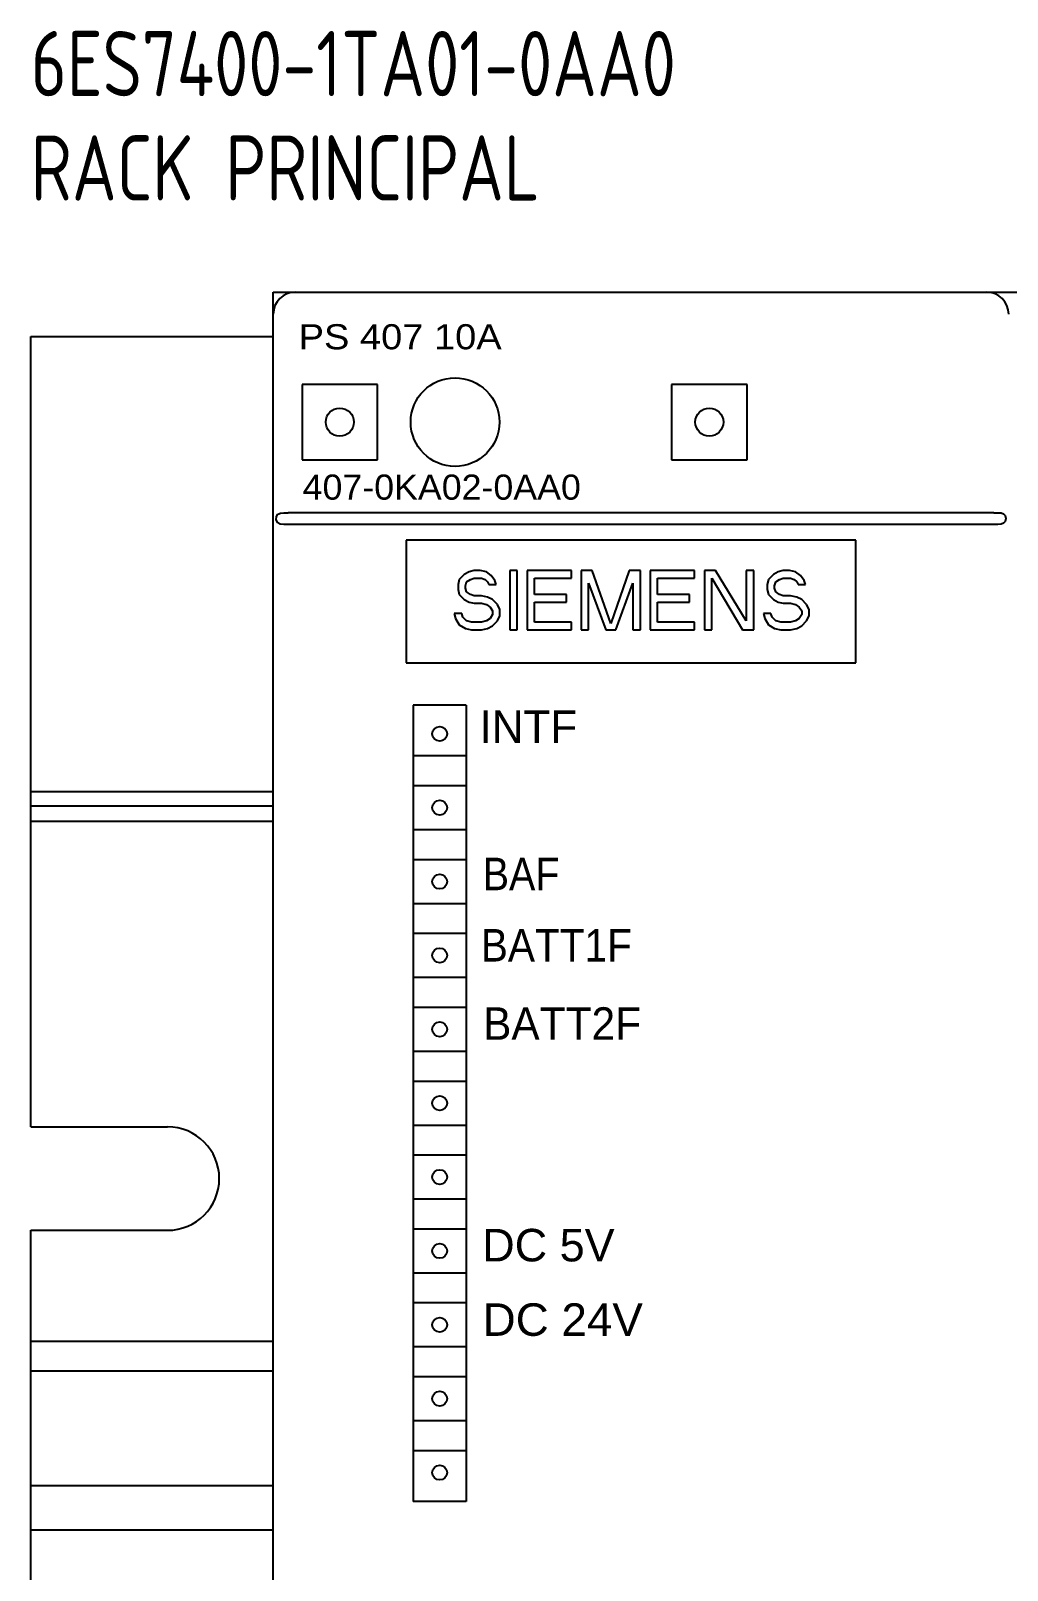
# Model space of a CAD drawing. Extents: x 430 to 1632, y -19 to 271.
# Drawn here: x 505 to 542.4, y 200.5 to 259.5 of the extents above; entities that cross this region are included whole.
import ezdxf
from ezdxf.enums import TextEntityAlignment as Align

# ---------------------------------------------------------------- set-up
doc = ezdxf.new("R2010")
doc.units = 0
doc.header["$LTSCALE"] = 5
doc.header["$MEASUREMENT"] = 0
doc.layers.get('0').update_dxf_attribs({"linetype": 'CONTINUOUS'})
doc.styles.add('DIN', font='DIN.shx', dxfattribs={"width": 0.85})

msp = doc.modelspace()

# ---------------------------------------------------------------- linework, layer by layer
at = {"color": 7, "linetype": 'Continuous'}
for p, q in [((514.272, 208.929), (514.272, 249.49)), ((514.272, 249.49), (599.075, 249.49)), ((515.122, 249.49), (541.605, 249.49)), ((514.272, 86.058), (514.272, 248.64)), ((504.982, 217.483), (504.982, 247.79)), ((504.982, 247.79), (514.272, 247.79)), ((515.377, 245.949), (515.377, 243.06)), ((518.266, 245.949), (515.377, 245.949)), ((518.266, 243.06), (518.266, 245.949)), ((529.539, 245.949), (529.539, 243.06)), ((532.428, 245.949), (529.539, 245.949)), ((532.428, 243.06), (532.428, 245.949)), ((515.377, 243.06), (518.266, 243.06)), ((529.539, 243.06), (532.428, 243.06)), ((514.39, 240.754), (514.397, 240.887)), ((514.397, 240.887), (514.454, 240.975)), ((514.454, 240.975), (514.548, 241.017)), ((514.548, 241.017), (514.68, 241.031)), ((514.68, 241.031), (514.839, 241.032)), ((541.889, 241.032), (514.839, 241.032)), ((541.889, 241.032), (542.035, 241.031)), ((542.035, 241.031), (542.162, 241.021)), ((542.162, 241.021), (542.256, 240.987)), ((542.256, 240.987), (542.316, 240.922)), ((542.316, 240.922), (542.342, 240.813)), ((542.342, 240.813), (542.319, 240.696)), ((514.443, 240.647), (514.39, 240.754)), ((514.539, 240.596), (514.443, 240.647)), ((514.674, 240.58), (514.539, 240.596)), ((514.839, 240.579), (514.674, 240.58)), ((541.889, 240.579), (514.839, 240.579)), ((542.038, 240.58), (541.889, 240.579)), ((542.164, 240.591), (542.038, 240.58)), ((542.258, 240.625), (542.164, 240.591)), ((542.319, 240.696), (542.258, 240.625)), ((519.371, 239.973), (519.371, 235.271)), ((536.592, 239.973), (519.371, 239.973)), ((536.592, 235.271), (536.592, 239.973)), ((521.401, 238.474), (521.353, 238.281)), ((521.589, 238.667), (521.401, 238.474)), ((521.778, 238.763), (521.589, 238.667)), ((521.684, 238.378), (521.826, 238.474)), ((521.967, 238.812), (521.778, 238.763)), ((521.826, 238.474), (521.967, 238.522)), ((522.203, 238.812), (521.967, 238.812)), ((521.967, 238.522), (522.25, 238.522)), ((522.439, 238.763), (522.203, 238.812)), ((522.25, 238.522), (522.392, 238.474)), ((522.392, 238.474), (522.486, 238.378)), ((522.628, 238.619), (522.439, 238.763)), ((522.77, 238.426), (522.628, 238.619)), ((523.336, 238.812), (523.336, 236.546)), ((523.619, 238.812), (523.336, 238.812)), ((523.619, 236.546), (523.619, 238.812)), ((523.997, 238.812), (523.997, 236.546)), ((525.697, 238.812), (523.997, 238.812)), ((524.28, 237.896), (524.28, 238.522)), ((524.28, 238.522), (525.697, 238.522)), ((525.697, 238.522), (525.697, 238.812)), ((526.074, 238.812), (526.074, 236.546)), ((526.499, 238.812), (526.074, 238.812)), ((527.207, 236.787), (526.499, 238.812)), ((527.915, 238.812), (527.207, 236.787)), ((528.34, 238.812), (527.915, 238.812)), ((528.34, 236.546), (528.34, 238.812)), ((528.718, 238.812), (528.718, 236.546)), ((530.417, 238.812), (528.718, 238.812)), ((529.001, 237.896), (529.001, 238.522)), ((529.001, 238.522), (530.417, 238.522)), ((530.417, 238.522), (530.417, 238.812)), ((530.795, 238.812), (530.795, 236.546)), ((531.22, 238.812), (530.795, 238.812)), ((531.078, 236.546), (531.078, 238.522)), ((531.078, 238.522), (532.258, 236.546)), ((532.4, 236.883), (531.22, 238.812)), ((532.4, 238.812), (532.4, 236.883)), ((532.683, 238.812), (532.4, 238.812)), ((532.683, 236.546), (532.683, 238.812)), ((533.25, 238.474), (533.202, 238.281)), ((533.438, 238.667), (533.25, 238.474)), ((533.627, 238.763), (533.438, 238.667)), ((533.533, 238.378), (533.675, 238.474)), ((533.816, 238.812), (533.627, 238.763)), ((533.675, 238.474), (533.816, 238.522)), ((534.052, 238.812), (533.816, 238.812)), ((533.816, 238.522), (534.099, 238.522)), ((534.288, 238.763), (534.052, 238.812)), ((534.099, 238.522), (534.241, 238.474)), ((534.241, 238.474), (534.335, 238.378)), ((534.477, 238.619), (534.288, 238.763)), ((534.619, 238.426), (534.477, 238.619)), ((521.353, 238.281), (521.353, 238.088)), ((521.353, 238.088), (521.401, 237.896)), ((521.401, 237.896), (521.589, 237.703)), ((521.637, 238.233), (521.684, 238.378)), ((521.637, 238.137), (521.637, 238.233)), ((521.684, 237.992), (521.637, 238.137)), ((521.826, 237.896), (521.684, 237.992)), ((521.967, 237.847), (521.826, 237.896)), ((522.486, 238.378), (522.534, 238.281)), ((522.534, 238.281), (522.817, 238.281)), ((522.817, 238.281), (522.77, 238.426)), ((525.508, 237.896), (524.28, 237.896)), ((525.508, 237.606), (525.508, 237.896)), ((526.357, 236.546), (526.357, 238.329)), ((526.357, 238.329), (527.018, 236.546)), ((527.396, 236.546), (528.057, 238.329)), ((528.057, 238.329), (528.057, 236.546)), ((530.228, 237.896), (529.001, 237.896)), ((530.228, 237.606), (530.228, 237.896)), ((533.202, 238.281), (533.202, 238.088)), ((533.202, 238.088), (533.25, 237.896)), ((533.25, 237.896), (533.438, 237.703)), ((533.486, 238.233), (533.533, 238.378)), ((533.486, 238.137), (533.486, 238.233)), ((533.533, 237.992), (533.486, 238.137)), ((533.675, 237.896), (533.533, 237.992)), ((533.816, 237.847), (533.675, 237.896)), ((534.335, 238.378), (534.383, 238.281)), ((534.383, 238.281), (534.666, 238.281)), ((534.666, 238.281), (534.619, 238.426)), ((521.589, 237.703), (521.778, 237.606)), ((521.778, 237.606), (521.967, 237.558)), ((522.25, 237.847), (521.967, 237.847)), ((521.967, 237.558), (522.25, 237.558)), ((522.486, 237.799), (522.25, 237.847)), ((522.25, 237.558), (522.439, 237.51)), ((522.439, 237.51), (522.581, 237.413)), ((522.675, 237.703), (522.486, 237.799)), ((522.581, 237.413), (522.675, 237.269)), ((522.864, 237.51), (522.675, 237.703)), ((522.958, 237.317), (522.864, 237.51)), ((522.958, 237.076), (522.958, 237.317)), ((524.28, 236.835), (524.28, 237.606)), ((524.28, 237.606), (525.508, 237.606)), ((529.001, 236.835), (529.001, 237.606)), ((529.001, 237.606), (530.228, 237.606)), ((533.438, 237.703), (533.627, 237.606)), ((533.627, 237.606), (533.816, 237.558)), ((534.099, 237.847), (533.816, 237.847)), ((533.816, 237.558), (534.099, 237.558)), ((534.335, 237.799), (534.099, 237.847)), ((534.099, 237.558), (534.288, 237.51)), ((534.288, 237.51), (534.43, 237.413)), ((534.524, 237.703), (534.335, 237.799)), ((534.43, 237.413), (534.524, 237.269)), ((534.713, 237.51), (534.524, 237.703)), ((534.808, 237.317), (534.713, 237.51)), ((534.808, 237.076), (534.808, 237.317)), ((521.212, 237.172), (521.259, 236.979)), ((521.495, 237.172), (521.212, 237.172)), ((521.259, 236.979), (521.401, 236.738)), ((521.401, 236.738), (521.637, 236.594)), ((521.542, 237.028), (521.495, 237.172)), ((521.684, 236.883), (521.542, 237.028)), ((521.873, 236.835), (521.684, 236.883)), ((522.25, 236.835), (521.873, 236.835)), ((522.439, 236.883), (522.25, 236.835)), ((522.581, 236.979), (522.439, 236.883)), ((522.486, 236.594), (522.675, 236.69)), ((522.675, 237.124), (522.581, 236.979)), ((522.675, 237.269), (522.675, 237.124)), ((522.675, 236.69), (522.864, 236.883)), ((522.864, 236.883), (522.958, 237.076)), ((525.697, 236.835), (524.28, 236.835)), ((525.697, 236.546), (525.697, 236.835)), ((530.417, 236.835), (529.001, 236.835)), ((530.417, 236.546), (530.417, 236.835)), ((533.061, 237.172), (533.108, 236.979)), ((533.344, 237.172), (533.061, 237.172)), ((533.108, 236.979), (533.25, 236.738)), ((533.25, 236.738), (533.486, 236.594)), ((533.391, 237.028), (533.344, 237.172)), ((533.533, 236.883), (533.391, 237.028)), ((533.722, 236.835), (533.533, 236.883)), ((534.099, 236.835), (533.722, 236.835)), ((534.288, 236.883), (534.099, 236.835)), ((534.43, 236.979), (534.288, 236.883)), ((534.335, 236.594), (534.524, 236.69)), ((534.524, 237.124), (534.43, 236.979)), ((534.524, 237.269), (534.524, 237.124)), ((534.524, 236.69), (534.713, 236.883)), ((534.713, 236.883), (534.808, 237.076)), ((521.637, 236.594), (521.873, 236.546)), ((521.873, 236.546), (522.25, 236.546)), ((522.25, 236.546), (522.486, 236.594)), ((523.336, 236.546), (523.619, 236.546)), ((523.997, 236.546), (525.697, 236.546)), ((526.074, 236.546), (526.357, 236.546)), ((527.018, 236.546), (527.396, 236.546)), ((528.057, 236.546), (528.34, 236.546)), ((528.718, 236.546), (530.417, 236.546)), ((530.795, 236.546), (531.078, 236.546)), ((532.258, 236.546), (532.683, 236.546)), ((533.486, 236.594), (533.722, 236.546)), ((533.722, 236.546), (534.099, 236.546)), ((534.099, 236.546), (534.335, 236.594)), ((519.371, 235.271), (536.592, 235.271)), ((519.632, 233.658), (519.632, 203.125)), ((521.671, 233.658), (519.632, 233.658)), ((521.671, 233.658), (521.671, 203.125)), ((521.671, 231.704), (519.632, 231.704)), ((504.982, 230.343), (514.272, 230.343)), ((519.632, 230.571), (521.671, 230.571)), ((514.272, 229.776), (504.982, 229.776)), ((504.982, 229.21), (514.272, 229.21)), ((521.671, 228.872), (519.632, 228.872)), ((519.632, 227.739), (521.671, 227.739)), ((521.671, 226.039), (519.632, 226.039)), ((519.632, 224.906), (521.671, 224.906)), ((521.671, 223.207), (519.632, 223.207)), ((519.632, 222.074), (521.671, 222.074)), ((521.671, 220.374), (519.632, 220.374)), ((519.632, 219.241), (521.671, 219.241)), ((504.982, 217.483), (510.222, 217.483)), ((521.671, 217.542), (519.632, 217.542)), ((519.632, 216.409), (521.671, 216.409)), ((521.671, 214.709), (519.632, 214.709)), ((504.982, 109.851), (504.982, 213.518)), ((504.982, 213.518), (510.222, 213.518)), ((519.632, 213.577), (521.671, 213.577)), ((521.671, 211.877), (519.632, 211.877)), ((519.632, 210.744), (521.671, 210.744)), ((504.982, 209.269), (514.272, 209.269)), ((521.671, 209.045), (519.632, 209.045)), ((514.272, 110.77), (514.272, 208.929)), ((504.982, 208.136), (514.272, 208.136)), ((519.632, 207.912), (521.671, 207.912)), ((521.671, 206.212), (519.632, 206.212)), ((519.632, 205.079), (521.671, 205.079)), ((514.272, 203.718), (504.982, 203.718)), ((521.671, 203.125), (519.632, 203.125)), ((514.272, 202.018), (504.982, 202.018))]:
    msp.add_line(p, q, dxfattribs=at)
for centre, radius in [((521.24, 244.505), 1.699), ((516.822, 244.505), 0.538), ((530.984, 244.505), 0.538), ((520.651, 232.554), 0.283), ((520.651, 229.721), 0.283), ((520.651, 226.889), 0.283), ((520.651, 224.057), 0.283), ((520.651, 221.224), 0.283), ((520.651, 218.392), 0.283), ((520.651, 215.559), 0.283), ((520.651, 212.727), 0.283), ((520.651, 209.894), 0.283), ((520.651, 207.062), 0.283), ((520.651, 204.229), 0.283)]:
    msp.add_circle(centre, radius, dxfattribs=at)
for centre, radius, start, end in [((515.122, 248.64), 0.85, 90, 180), ((541.605, 248.64), 0.85, 0, 90), ((510.222, 215.501), 1.983, 270, 90)]:
    msp.add_arc(centre, radius, start, end, dxfattribs=at)

# ---------------------------------------------------------------- texts
at = {"style": 'DIN', "width": 0.8}
for s, p in [('6ES7400-1TA01-0AA0', (504.982, 257)), ('RACK PRINCIPAL', (504.982, 253))]:
    msp.add_text(s, height=2.5, dxfattribs=at).set_placement(p)
at = {"color": 7, "linetype": 'Continuous'}
for s, height, width, p, p2 in [('PS 407 10A ', 0.96303, 0.822581, (515.245, 247.296), (523.431, 247.296)), ('407-0KA02-0AA0', 0.96303, 0.862709, (515.399, 241.531), (526.061, 241.531)), ('INTF', 1.2463, 0.9, (522.178, 232.202), (525.917, 232.202)), ('BAF', 1.2463, 0.883929, (522.301, 226.557), (525.239, 226.557)), ('BATT1F', 1.2463, 0.870536, (522.228, 223.823), (528.015, 223.823)), ('BATT2F', 1.2463, 0.857143, (522.314, 220.822), (528.367, 220.822)), ('DC 5V', 1.2463, 0.814286, (522.281, 212.326), (527.355, 212.326)), ('DC 24V', 1.2463, 0.821429, (522.296, 209.472), (528.438, 209.472))]:
    msp.add_text(s, height=height, dxfattribs=dict(at, width=width)).set_placement(p, p2, align=Align.FIT)

doc.saveas('drawing.dxf')
